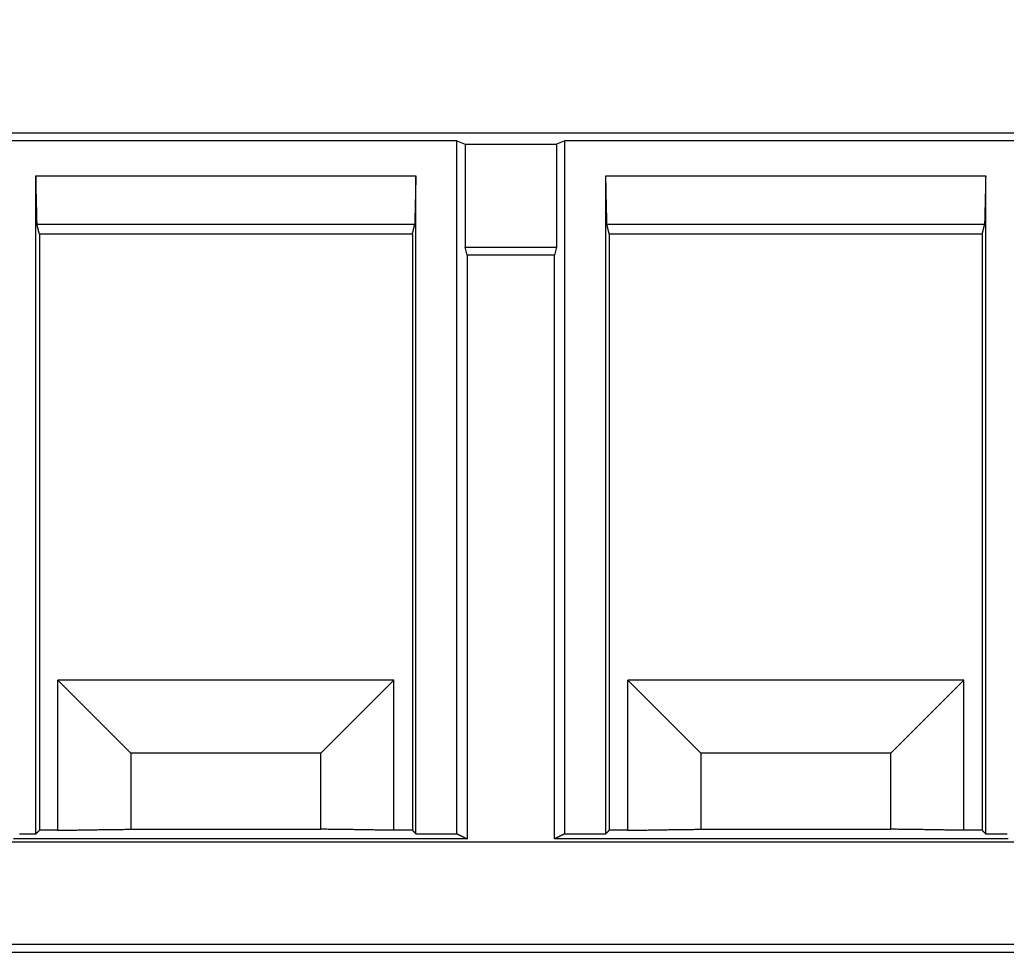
# Model space of a CAD drawing. Header units: millimetres. Extents: x 1136 to 1992, y 400 to 1005.
# Drawn here: x 1371.9 to 1387.56, y 643.6 to 658.4 of the extents above; entities that cross this region are included whole.
import ezdxf

# ---------------------------------------------------------------- set-up
doc = ezdxf.new("R2010")
doc.units = ezdxf.units.MM
doc.layers.add('6', color=7, linetype='Continuous', true_color=0xffffff)
doc.styles.get("Standard").update_dxf_attribs({"font": 'txt', "bigfont": 'gbcbig.shx'})
doc.dimstyles.get("Standard").update_dxf_attribs({"dimtxt": 5, "dimasz": 2, "dimexe": 0.18, "dimexo": 0.0625, "dimgap": 0.09, "dimtad": 0, "dimdec": 1, "dimdsep": 46, "dimtxsty": 'Standard', "dimcen": 0.09, "dimclrd": 5, "dimclre": 5, "dimclrt": 3, "dimadec": 0, "dimazin": 2, "dimtfac": 1, "dimtdec": 1, "dimtofl": 0, "dimtmove": 0, "dimatfit": 3, "dimfxl": 1, "dimtolj": 1, "dimtzin": 0, "dimarcsym": 0})

# ---------------------------------------------------------------- blocks, each defined once
blk = doc.blocks.new('*D105')
at = {"color": 5, "lineweight": -2}
for p, q in [((1212.867, 651.906), (1212.867, 662.823)), ((1483.212, 651.745), (1483.212, 662.823)), ((1214.867, 662.643), (1338.367, 662.643)), ((1481.212, 662.643), (1357.713, 662.643))]:
    blk.add_line(p, q, dxfattribs=at)
at = {"color": 5}
for points in [[(1214.867, 662.976), (1214.867, 662.31), (1212.867, 662.643)], [(1481.212, 662.976), (1481.212, 662.31), (1483.212, 662.643)]]:
    blk.add_solid(points, dxfattribs=at)
at = {"layer": 'Defpoints', "color": 0}
for p in [(1483.212, 662.643), (1212.867, 651.844), (1483.212, 651.683)]:
    blk.add_point(p, dxfattribs=at)
at = {"color": 3, "lineweight": 18, "insert": (1348.04, 662.643), "char_height": 5, "attachment_point": 5}
blk.add_mtext('\\A1;270.3', dxfattribs=at)
blk = doc.blocks.new('*D107')
at = {"color": 5, "lineweight": -2}
for p, q in [((1209.601, 655.745), (1209.601, 670.106)), ((1486.479, 655.792), (1486.479, 670.106)), ((1211.601, 669.926), (1337.95, 669.926)), ((1484.479, 669.926), (1358.13, 669.926))]:
    blk.add_line(p, q, dxfattribs=at)
at = {"color": 5}
for points in [[(1211.601, 670.259), (1211.601, 669.592), (1209.601, 669.926)], [(1484.479, 670.259), (1484.479, 669.592), (1486.479, 669.926)]]:
    blk.add_solid(points, dxfattribs=at)
at = {"layer": 'Defpoints', "color": 0}
for p in [(1486.479, 669.926), (1209.601, 655.682), (1486.479, 655.73)]:
    blk.add_point(p, dxfattribs=at)
at = {"color": 3, "lineweight": 18, "insert": (1348.04, 669.926), "char_height": 5, "attachment_point": 5}
blk.add_mtext('\\A1;276.9', dxfattribs=at)

msp = doc.modelspace()

# ---------------------------------------------------------------- linework, layer by layer
at = {"layer": '6', "color": 92, "linetype": 'Continuous', "lineweight": 18}
for p, q in [((1210.104, 656.607), (1485.976, 656.607)), ((1378.842, 656.479), (1371.508, 656.479)), ((1378.842, 656.479), (1378.975, 656.426)), ((1378.842, 645.479), (1378.842, 656.479)), ((1378.975, 656.426), (1378.975, 654.794)), ((1378.975, 656.426), (1380.42, 656.426)), ((1380.553, 656.479), (1380.42, 656.426)), ((1380.42, 656.426), (1380.42, 654.794)), ((1387.887, 656.479), (1380.553, 656.479)), ((1380.553, 645.479), (1380.553, 656.479)), ((1372.16, 645.479), (1372.16, 655.924)), ((1378.19, 645.479), (1378.19, 655.924)), ((1381.205, 645.479), (1381.205, 655.924)), ((1387.235, 645.479), (1387.235, 655.924)), ((1372.215, 654.999), (1372.215, 645.535)), ((1378.135, 654.999), (1378.135, 645.535)), ((1381.26, 654.999), (1381.26, 645.535)), ((1387.18, 654.999), (1387.18, 645.535)), ((1378.975, 654.794), (1380.42, 654.794)), ((1379.003, 654.664), (1378.975, 654.794)), ((1380.42, 654.794), (1380.391, 654.664)), ((1380.391, 654.664), (1379.003, 654.664)), ((1379.003, 654.664), (1379.003, 645.399)), ((1380.391, 645.399), (1380.391, 654.664)), ((1377.843, 647.919), (1372.507, 647.919)), ((1372.507, 645.535), (1372.507, 647.919)), ((1372.507, 647.919), (1373.667, 646.758)), ((1377.843, 647.919), (1376.682, 646.758)), ((1377.843, 645.535), (1377.843, 647.919)), ((1381.552, 645.535), (1381.552, 647.919)), ((1386.888, 647.919), (1381.552, 647.919)), ((1381.552, 647.919), (1382.712, 646.758)), ((1386.888, 647.919), (1385.727, 646.758)), ((1386.888, 645.535), (1386.888, 647.919)), ((1373.667, 646.758), (1373.667, 645.552)), ((1376.682, 646.758), (1373.667, 646.758)), ((1376.682, 645.552), (1376.682, 646.758)), ((1382.712, 646.758), (1382.712, 645.552)), ((1385.727, 646.758), (1382.712, 646.758)), ((1385.727, 645.552), (1385.727, 646.758)), ((1344.425, 645.351), (1406.121, 645.351)), ((1478.288, 643.724), (1344.425, 643.724)), ((1219.401, 643.598), (1476.679, 643.598))]:
    msp.add_line(p, q, dxfattribs=at)
for points in [[(1372.178, 655.15), (1372.177, 655.166), (1372.177, 655.181), (1372.176, 655.197), (1372.176, 655.212), (1372.176, 655.228), (1372.175, 655.243), (1372.175, 655.258), (1372.175, 655.274), (1372.174, 655.289), (1372.174, 655.305), (1372.174, 655.32), (1372.173, 655.336), (1372.173, 655.351), (1372.173, 655.367), (1372.172, 655.382), (1372.172, 655.398), (1372.172, 655.413), (1372.171, 655.429), (1372.171, 655.444), (1372.17, 655.46), (1372.17, 655.475), (1372.17, 655.491), (1372.169, 655.506), (1372.169, 655.522), (1372.169, 655.537), (1372.168, 655.552), (1372.168, 655.568), (1372.168, 655.583), (1372.167, 655.599), (1372.167, 655.614), (1372.167, 655.63), (1372.166, 655.645), (1372.166, 655.661), (1372.166, 655.676), (1372.165, 655.692), (1372.165, 655.707), (1372.165, 655.723), (1372.164, 655.738), (1372.164, 655.754), (1372.163, 655.769), (1372.163, 655.785), (1372.163, 655.8), (1372.162, 655.816), (1372.162, 655.831), (1372.162, 655.846), (1372.161, 655.862), (1372.161, 655.877), (1372.161, 655.893), (1372.16, 655.908), (1372.16, 655.924)], [(1372.16, 655.924), (1372.281, 655.924), (1372.401, 655.924), (1372.522, 655.924), (1372.642, 655.924), (1372.763, 655.924), (1372.884, 655.924), (1373.004, 655.924), (1373.125, 655.924), (1373.245, 655.924), (1373.366, 655.924), (1373.487, 655.924), (1373.607, 655.924), (1373.728, 655.924), (1373.848, 655.924), (1373.969, 655.924), (1374.09, 655.924), (1374.21, 655.924), (1374.331, 655.924), (1374.451, 655.924), (1374.572, 655.924), (1374.693, 655.924), (1374.813, 655.924), (1374.934, 655.924), (1375.054, 655.924), (1375.175, 655.924), (1375.296, 655.924), (1375.416, 655.924), (1375.537, 655.924), (1375.657, 655.924), (1375.778, 655.924), (1375.899, 655.924), (1376.019, 655.924), (1376.14, 655.924), (1376.26, 655.924), (1376.381, 655.924), (1376.502, 655.924), (1376.622, 655.924), (1376.743, 655.924), (1376.863, 655.924), (1376.984, 655.924), (1377.105, 655.924), (1377.225, 655.924), (1377.346, 655.924), (1377.466, 655.924), (1377.587, 655.924), (1377.708, 655.924), (1377.828, 655.924), (1377.949, 655.924), (1378.069, 655.924), (1378.19, 655.924)], [(1378.19, 655.924), (1378.19, 655.908), (1378.189, 655.893), (1378.189, 655.877), (1378.189, 655.862), (1378.188, 655.846), (1378.188, 655.831), (1378.188, 655.816), (1378.187, 655.8), (1378.187, 655.785), (1378.186, 655.769), (1378.186, 655.754), (1378.186, 655.738), (1378.185, 655.723), (1378.185, 655.707), (1378.185, 655.692), (1378.184, 655.676), (1378.184, 655.661), (1378.184, 655.645), (1378.183, 655.63), (1378.183, 655.614), (1378.183, 655.599), (1378.182, 655.583), (1378.182, 655.568), (1378.182, 655.552), (1378.181, 655.537), (1378.181, 655.522), (1378.181, 655.506), (1378.18, 655.491), (1378.18, 655.475), (1378.179, 655.46), (1378.179, 655.444), (1378.179, 655.429), (1378.178, 655.413), (1378.178, 655.398), (1378.178, 655.382), (1378.177, 655.367), (1378.177, 655.351), (1378.177, 655.336), (1378.176, 655.32), (1378.176, 655.305), (1378.176, 655.289), (1378.175, 655.274), (1378.175, 655.258), (1378.175, 655.243), (1378.174, 655.228), (1378.174, 655.212), (1378.173, 655.197), (1378.173, 655.181), (1378.173, 655.166), (1378.172, 655.15)], [(1381.205, 655.924), (1381.326, 655.924), (1381.446, 655.924), (1381.567, 655.924), (1381.687, 655.924), (1381.808, 655.924), (1381.929, 655.924), (1382.049, 655.924), (1382.17, 655.924), (1382.29, 655.924), (1382.411, 655.924), (1382.532, 655.924), (1382.652, 655.924), (1382.773, 655.924), (1382.893, 655.924), (1383.014, 655.924), (1383.135, 655.924), (1383.255, 655.924), (1383.376, 655.924), (1383.496, 655.924), (1383.617, 655.924), (1383.738, 655.924), (1383.858, 655.924), (1383.979, 655.924), (1384.099, 655.924), (1384.22, 655.924), (1384.341, 655.924), (1384.461, 655.924), (1384.582, 655.924), (1384.702, 655.924), (1384.823, 655.924), (1384.944, 655.924), (1385.064, 655.924), (1385.185, 655.924), (1385.305, 655.924), (1385.426, 655.924), (1385.547, 655.924), (1385.667, 655.924), (1385.788, 655.924), (1385.908, 655.924), (1386.029, 655.924), (1386.15, 655.924), (1386.27, 655.924), (1386.391, 655.924), (1386.511, 655.924), (1386.632, 655.924), (1386.753, 655.924), (1386.873, 655.924), (1386.994, 655.924), (1387.114, 655.924), (1387.235, 655.924)], [(1381.223, 655.15), (1381.222, 655.166), (1381.222, 655.181), (1381.221, 655.197), (1381.221, 655.212), (1381.221, 655.228), (1381.22, 655.243), (1381.22, 655.258), (1381.22, 655.274), (1381.219, 655.289), (1381.219, 655.305), (1381.219, 655.32), (1381.218, 655.336), (1381.218, 655.351), (1381.218, 655.367), (1381.217, 655.382), (1381.217, 655.398), (1381.217, 655.413), (1381.216, 655.429), (1381.216, 655.444), (1381.215, 655.46), (1381.215, 655.475), (1381.215, 655.491), (1381.214, 655.506), (1381.214, 655.522), (1381.214, 655.537), (1381.213, 655.552), (1381.213, 655.568), (1381.213, 655.583), (1381.212, 655.599), (1381.212, 655.614), (1381.212, 655.63), (1381.211, 655.645), (1381.211, 655.661), (1381.211, 655.676), (1381.21, 655.692), (1381.21, 655.707), (1381.21, 655.723), (1381.209, 655.738), (1381.209, 655.754), (1381.208, 655.769), (1381.208, 655.785), (1381.208, 655.8), (1381.207, 655.816), (1381.207, 655.831), (1381.207, 655.846), (1381.206, 655.862), (1381.206, 655.877), (1381.206, 655.893), (1381.205, 655.908), (1381.205, 655.924)], [(1387.235, 655.924), (1387.235, 655.908), (1387.234, 655.893), (1387.234, 655.877), (1387.234, 655.862), (1387.233, 655.846), (1387.233, 655.831), (1387.233, 655.816), (1387.232, 655.8), (1387.232, 655.785), (1387.231, 655.769), (1387.231, 655.754), (1387.231, 655.738), (1387.23, 655.723), (1387.23, 655.707), (1387.23, 655.692), (1387.229, 655.676), (1387.229, 655.661), (1387.229, 655.645), (1387.228, 655.63), (1387.228, 655.614), (1387.228, 655.599), (1387.227, 655.583), (1387.227, 655.568), (1387.227, 655.552), (1387.226, 655.537), (1387.226, 655.522), (1387.226, 655.506), (1387.225, 655.491), (1387.225, 655.475), (1387.224, 655.46), (1387.224, 655.444), (1387.224, 655.429), (1387.223, 655.413), (1387.223, 655.398), (1387.223, 655.382), (1387.222, 655.367), (1387.222, 655.351), (1387.222, 655.336), (1387.221, 655.32), (1387.221, 655.305), (1387.221, 655.289), (1387.22, 655.274), (1387.22, 655.258), (1387.22, 655.243), (1387.219, 655.228), (1387.219, 655.212), (1387.218, 655.197), (1387.218, 655.181), (1387.218, 655.166), (1387.217, 655.15)], [(1378.172, 655.15), (1378.053, 655.15), (1377.933, 655.15), (1377.813, 655.15), (1377.693, 655.15), (1377.573, 655.15), (1377.453, 655.15), (1377.333, 655.15), (1377.213, 655.15), (1377.093, 655.15), (1376.973, 655.15), (1376.854, 655.15), (1376.734, 655.15), (1376.614, 655.15), (1376.494, 655.15), (1376.374, 655.15), (1376.254, 655.15), (1376.134, 655.15), (1376.014, 655.15), (1375.894, 655.15), (1375.774, 655.15), (1375.655, 655.15), (1375.535, 655.15), (1375.415, 655.15), (1375.295, 655.15), (1375.175, 655.15), (1375.055, 655.15), (1374.935, 655.15), (1374.815, 655.15), (1374.695, 655.15), (1374.575, 655.15), (1374.456, 655.15), (1374.336, 655.15), (1374.216, 655.15), (1374.096, 655.15), (1373.976, 655.15), (1373.856, 655.15), (1373.736, 655.15), (1373.616, 655.15), (1373.496, 655.15), (1373.376, 655.15), (1373.257, 655.15), (1373.137, 655.15), (1373.017, 655.15), (1372.897, 655.15), (1372.777, 655.15), (1372.657, 655.15), (1372.537, 655.15), (1372.417, 655.15), (1372.297, 655.15), (1372.178, 655.15)], [(1372.215, 654.999), (1372.214, 655.002), (1372.214, 655.005), (1372.213, 655.008), (1372.212, 655.011), (1372.211, 655.014), (1372.211, 655.017), (1372.21, 655.02), (1372.209, 655.023), (1372.208, 655.026), (1372.208, 655.029), (1372.207, 655.032), (1372.206, 655.035), (1372.205, 655.038), (1372.205, 655.041), (1372.204, 655.045), (1372.203, 655.048), (1372.202, 655.051), (1372.202, 655.054), (1372.201, 655.057), (1372.2, 655.06), (1372.199, 655.063), (1372.199, 655.066), (1372.198, 655.069), (1372.197, 655.072), (1372.196, 655.075), (1372.196, 655.078), (1372.195, 655.081), (1372.194, 655.084), (1372.193, 655.087), (1372.193, 655.09), (1372.192, 655.093), (1372.191, 655.096), (1372.19, 655.099), (1372.19, 655.102), (1372.189, 655.105), (1372.188, 655.108), (1372.187, 655.111), (1372.187, 655.114), (1372.186, 655.117), (1372.185, 655.12), (1372.184, 655.123), (1372.184, 655.126), (1372.183, 655.129), (1372.182, 655.132), (1372.181, 655.135), (1372.181, 655.138), (1372.18, 655.141), (1372.179, 655.144), (1372.178, 655.147), (1372.178, 655.15)], [(1378.135, 654.999), (1378.135, 655.002), (1378.136, 655.005), (1378.137, 655.008), (1378.138, 655.011), (1378.138, 655.014), (1378.139, 655.017), (1378.14, 655.02), (1378.141, 655.023), (1378.142, 655.026), (1378.142, 655.029), (1378.143, 655.032), (1378.144, 655.035), (1378.145, 655.038), (1378.145, 655.041), (1378.146, 655.045), (1378.147, 655.048), (1378.148, 655.051), (1378.148, 655.054), (1378.149, 655.057), (1378.15, 655.06), (1378.151, 655.063), (1378.151, 655.066), (1378.152, 655.069), (1378.153, 655.072), (1378.154, 655.075), (1378.154, 655.078), (1378.155, 655.081), (1378.156, 655.084), (1378.157, 655.087), (1378.157, 655.09), (1378.158, 655.093), (1378.159, 655.096), (1378.16, 655.099), (1378.16, 655.102), (1378.161, 655.105), (1378.162, 655.108), (1378.163, 655.111), (1378.163, 655.114), (1378.164, 655.117), (1378.165, 655.12), (1378.166, 655.123), (1378.166, 655.126), (1378.167, 655.129), (1378.168, 655.132), (1378.169, 655.135), (1378.169, 655.138), (1378.17, 655.141), (1378.171, 655.144), (1378.172, 655.147), (1378.172, 655.15)], [(1387.217, 655.15), (1387.098, 655.15), (1386.978, 655.15), (1386.858, 655.15), (1386.738, 655.15), (1386.618, 655.15), (1386.498, 655.15), (1386.378, 655.15), (1386.258, 655.15), (1386.138, 655.15), (1386.018, 655.15), (1385.899, 655.15), (1385.779, 655.15), (1385.659, 655.15), (1385.539, 655.15), (1385.419, 655.15), (1385.299, 655.15), (1385.179, 655.15), (1385.059, 655.15), (1384.939, 655.15), (1384.819, 655.15), (1384.7, 655.15), (1384.58, 655.15), (1384.46, 655.15), (1384.34, 655.15), (1384.22, 655.15), (1384.1, 655.15), (1383.98, 655.15), (1383.86, 655.15), (1383.74, 655.15), (1383.62, 655.15), (1383.501, 655.15), (1383.381, 655.15), (1383.261, 655.15), (1383.141, 655.15), (1383.021, 655.15), (1382.901, 655.15), (1382.781, 655.15), (1382.661, 655.15), (1382.541, 655.15), (1382.421, 655.15), (1382.302, 655.15), (1382.182, 655.15), (1382.062, 655.15), (1381.942, 655.15), (1381.822, 655.15), (1381.702, 655.15), (1381.582, 655.15), (1381.462, 655.15), (1381.342, 655.15), (1381.223, 655.15)], [(1381.26, 654.999), (1381.259, 655.002), (1381.259, 655.005), (1381.258, 655.008), (1381.257, 655.011), (1381.256, 655.014), (1381.256, 655.017), (1381.255, 655.02), (1381.254, 655.023), (1381.253, 655.026), (1381.253, 655.029), (1381.252, 655.032), (1381.251, 655.035), (1381.25, 655.038), (1381.25, 655.041), (1381.249, 655.045), (1381.248, 655.048), (1381.247, 655.051), (1381.247, 655.054), (1381.246, 655.057), (1381.245, 655.06), (1381.244, 655.063), (1381.244, 655.066), (1381.243, 655.069), (1381.242, 655.072), (1381.241, 655.075), (1381.241, 655.078), (1381.24, 655.081), (1381.239, 655.084), (1381.238, 655.087), (1381.238, 655.09), (1381.237, 655.093), (1381.236, 655.096), (1381.235, 655.099), (1381.235, 655.102), (1381.234, 655.105), (1381.233, 655.108), (1381.232, 655.111), (1381.232, 655.114), (1381.231, 655.117), (1381.23, 655.12), (1381.229, 655.123), (1381.229, 655.126), (1381.228, 655.129), (1381.227, 655.132), (1381.226, 655.135), (1381.226, 655.138), (1381.225, 655.141), (1381.224, 655.144), (1381.223, 655.147), (1381.223, 655.15)], [(1387.18, 654.999), (1387.18, 655.002), (1387.181, 655.005), (1387.182, 655.008), (1387.183, 655.011), (1387.183, 655.014), (1387.184, 655.017), (1387.185, 655.02), (1387.186, 655.023), (1387.187, 655.026), (1387.187, 655.029), (1387.188, 655.032), (1387.189, 655.035), (1387.19, 655.038), (1387.19, 655.041), (1387.191, 655.045), (1387.192, 655.048), (1387.193, 655.051), (1387.193, 655.054), (1387.194, 655.057), (1387.195, 655.06), (1387.196, 655.063), (1387.196, 655.066), (1387.197, 655.069), (1387.198, 655.072), (1387.199, 655.075), (1387.199, 655.078), (1387.2, 655.081), (1387.201, 655.084), (1387.202, 655.087), (1387.202, 655.09), (1387.203, 655.093), (1387.204, 655.096), (1387.205, 655.099), (1387.205, 655.102), (1387.206, 655.105), (1387.207, 655.108), (1387.208, 655.111), (1387.208, 655.114), (1387.209, 655.117), (1387.21, 655.12), (1387.211, 655.123), (1387.211, 655.126), (1387.212, 655.129), (1387.213, 655.132), (1387.214, 655.135), (1387.214, 655.138), (1387.215, 655.141), (1387.216, 655.144), (1387.217, 655.147), (1387.217, 655.15)], [(1378.135, 654.999), (1378.016, 654.999), (1377.898, 654.999), (1377.78, 654.999), (1377.661, 654.999), (1377.543, 654.999), (1377.424, 654.999), (1377.306, 654.999), (1377.188, 654.999), (1377.069, 654.999), (1376.951, 654.999), (1376.832, 654.999), (1376.714, 654.999), (1376.596, 654.999), (1376.477, 654.999), (1376.359, 654.999), (1376.24, 654.999), (1376.122, 654.999), (1376.004, 654.999), (1375.885, 654.999), (1375.767, 654.999), (1375.649, 654.999), (1375.53, 654.999), (1375.412, 654.999), (1375.293, 654.999), (1375.175, 654.999), (1375.057, 654.999), (1374.938, 654.999), (1374.82, 654.999), (1374.701, 654.999), (1374.583, 654.999), (1374.465, 654.999), (1374.346, 654.999), (1374.228, 654.999), (1374.109, 654.999), (1373.991, 654.999), (1373.873, 654.999), (1373.754, 654.999), (1373.636, 654.999), (1373.518, 654.999), (1373.399, 654.999), (1373.281, 654.999), (1373.162, 654.999), (1373.044, 654.999), (1372.926, 654.999), (1372.807, 654.999), (1372.689, 654.999), (1372.57, 654.999), (1372.452, 654.999), (1372.334, 654.999), (1372.215, 654.999)], [(1387.18, 654.999), (1387.061, 654.999), (1386.943, 654.999), (1386.825, 654.999), (1386.706, 654.999), (1386.588, 654.999), (1386.469, 654.999), (1386.351, 654.999), (1386.233, 654.999), (1386.114, 654.999), (1385.996, 654.999), (1385.877, 654.999), (1385.759, 654.999), (1385.641, 654.999), (1385.522, 654.999), (1385.404, 654.999), (1385.285, 654.999), (1385.167, 654.999), (1385.049, 654.999), (1384.93, 654.999), (1384.812, 654.999), (1384.694, 654.999), (1384.575, 654.999), (1384.457, 654.999), (1384.338, 654.999), (1384.22, 654.999), (1384.102, 654.999), (1383.983, 654.999), (1383.865, 654.999), (1383.746, 654.999), (1383.628, 654.999), (1383.51, 654.999), (1383.391, 654.999), (1383.273, 654.999), (1383.154, 654.999), (1383.036, 654.999), (1382.918, 654.999), (1382.799, 654.999), (1382.681, 654.999), (1382.563, 654.999), (1382.444, 654.999), (1382.326, 654.999), (1382.207, 654.999), (1382.089, 654.999), (1381.971, 654.999), (1381.852, 654.999), (1381.734, 654.999), (1381.615, 654.999), (1381.497, 654.999), (1381.379, 654.999), (1381.26, 654.999)], [(1371.899, 645.479), (1371.912, 645.479), (1371.925, 645.479), (1371.938, 645.479), (1371.951, 645.479), (1371.964, 645.479), (1371.977, 645.479), (1371.99, 645.479), (1372.003, 645.479), (1372.017, 645.479), (1372.03, 645.479), (1372.043, 645.479), (1372.056, 645.479), (1372.069, 645.479), (1372.082, 645.479), (1372.095, 645.479), (1372.108, 645.479), (1372.121, 645.479), (1372.134, 645.479), (1372.147, 645.479), (1372.16, 645.479)], [(1372.16, 645.479), (1372.161, 645.481), (1372.162, 645.482), (1372.163, 645.483), (1372.164, 645.484), (1372.166, 645.485), (1372.167, 645.486), (1372.168, 645.487), (1372.169, 645.488), (1372.17, 645.489), (1372.171, 645.49), (1372.172, 645.492), (1372.173, 645.493), (1372.174, 645.494), (1372.175, 645.495), (1372.177, 645.496), (1372.178, 645.497), (1372.179, 645.498), (1372.18, 645.499), (1372.181, 645.5), (1372.182, 645.502), (1372.183, 645.503), (1372.184, 645.504), (1372.185, 645.505), (1372.186, 645.506), (1372.188, 645.507), (1372.189, 645.508), (1372.19, 645.509), (1372.191, 645.51), (1372.192, 645.511), (1372.193, 645.513), (1372.194, 645.514), (1372.195, 645.515), (1372.196, 645.516), (1372.198, 645.517), (1372.199, 645.518), (1372.2, 645.519), (1372.201, 645.52), (1372.202, 645.521), (1372.203, 645.523), (1372.204, 645.524), (1372.205, 645.525), (1372.206, 645.526), (1372.207, 645.527), (1372.209, 645.528), (1372.21, 645.529), (1372.211, 645.53), (1372.212, 645.531), (1372.213, 645.532), (1372.214, 645.534), (1372.215, 645.535)], [(1372.507, 645.535), (1372.501, 645.535), (1372.495, 645.535), (1372.489, 645.535), (1372.484, 645.535), (1372.478, 645.535), (1372.472, 645.535), (1372.466, 645.535), (1372.46, 645.535), (1372.454, 645.535), (1372.449, 645.535), (1372.443, 645.535), (1372.437, 645.535), (1372.431, 645.535), (1372.425, 645.535), (1372.419, 645.535), (1372.414, 645.535), (1372.408, 645.535), (1372.402, 645.535), (1372.396, 645.535), (1372.39, 645.535), (1372.384, 645.535), (1372.379, 645.535), (1372.373, 645.535), (1372.367, 645.535), (1372.361, 645.535), (1372.355, 645.535), (1372.349, 645.535), (1372.344, 645.535), (1372.338, 645.535), (1372.332, 645.535), (1372.326, 645.535), (1372.32, 645.535), (1372.314, 645.535), (1372.309, 645.535), (1372.303, 645.535), (1372.297, 645.535), (1372.291, 645.535), (1372.285, 645.535), (1372.279, 645.535), (1372.274, 645.535), (1372.268, 645.535), (1372.262, 645.535), (1372.256, 645.535), (1372.25, 645.535), (1372.244, 645.535), (1372.239, 645.535), (1372.233, 645.535), (1372.227, 645.535), (1372.221, 645.535), (1372.215, 645.535)], [(1372.507, 645.535), (1372.53, 645.535), (1372.553, 645.535), (1372.577, 645.536), (1372.6, 645.536), (1372.623, 645.536), (1372.646, 645.537), (1372.669, 645.537), (1372.693, 645.537), (1372.716, 645.538), (1372.739, 645.538), (1372.762, 645.539), (1372.786, 645.539), (1372.809, 645.539), (1372.832, 645.54), (1372.855, 645.54), (1372.878, 645.54), (1372.902, 645.541), (1372.925, 645.541), (1372.948, 645.541), (1372.971, 645.542), (1372.994, 645.542), (1373.018, 645.542), (1373.041, 645.543), (1373.064, 645.543), (1373.087, 645.543), (1373.11, 645.544), (1373.134, 645.544), (1373.157, 645.545), (1373.18, 645.545), (1373.203, 645.545), (1373.226, 645.546), (1373.25, 645.546), (1373.273, 645.546), (1373.296, 645.547), (1373.319, 645.547), (1373.343, 645.547), (1373.366, 645.548), (1373.389, 645.548), (1373.412, 645.548), (1373.435, 645.549), (1373.459, 645.549), (1373.482, 645.549), (1373.505, 645.55), (1373.528, 645.55), (1373.551, 645.55), (1373.575, 645.551), (1373.598, 645.551), (1373.621, 645.552), (1373.644, 645.552), (1373.667, 645.552)], [(1373.667, 645.552), (1373.728, 645.552), (1373.788, 645.552), (1373.848, 645.552), (1373.909, 645.552), (1373.969, 645.552), (1374.029, 645.552), (1374.09, 645.552), (1374.15, 645.552), (1374.21, 645.552), (1374.27, 645.552), (1374.331, 645.552), (1374.391, 645.552), (1374.451, 645.552), (1374.512, 645.552), (1374.572, 645.552), (1374.632, 645.552), (1374.693, 645.552), (1374.753, 645.552), (1374.813, 645.552), (1374.873, 645.552), (1374.934, 645.552), (1374.994, 645.552), (1375.054, 645.552), (1375.115, 645.552), (1375.175, 645.552), (1375.235, 645.552), (1375.296, 645.552), (1375.356, 645.552), (1375.416, 645.552), (1375.476, 645.552), (1375.537, 645.552), (1375.597, 645.552), (1375.657, 645.552), (1375.718, 645.552), (1375.778, 645.552), (1375.838, 645.552), (1375.899, 645.552), (1375.959, 645.552), (1376.019, 645.552), (1376.079, 645.552), (1376.14, 645.552), (1376.2, 645.552), (1376.26, 645.552), (1376.321, 645.552), (1376.381, 645.552), (1376.441, 645.552), (1376.502, 645.552), (1376.562, 645.552), (1376.622, 645.552), (1376.682, 645.552)], [(1377.843, 645.535), (1377.82, 645.535), (1377.797, 645.535), (1377.773, 645.536), (1377.75, 645.536), (1377.727, 645.536), (1377.704, 645.537), (1377.68, 645.537), (1377.657, 645.537), (1377.634, 645.538), (1377.611, 645.538), (1377.588, 645.539), (1377.564, 645.539), (1377.541, 645.539), (1377.518, 645.54), (1377.495, 645.54), (1377.472, 645.54), (1377.448, 645.541), (1377.425, 645.541), (1377.402, 645.541), (1377.379, 645.542), (1377.356, 645.542), (1377.332, 645.542), (1377.309, 645.543), (1377.286, 645.543), (1377.263, 645.543), (1377.24, 645.544), (1377.216, 645.544), (1377.193, 645.545), (1377.17, 645.545), (1377.147, 645.545), (1377.123, 645.546), (1377.1, 645.546), (1377.077, 645.546), (1377.054, 645.547), (1377.031, 645.547), (1377.007, 645.547), (1376.984, 645.548), (1376.961, 645.548), (1376.938, 645.548), (1376.915, 645.549), (1376.891, 645.549), (1376.868, 645.549), (1376.845, 645.55), (1376.822, 645.55), (1376.799, 645.55), (1376.775, 645.551), (1376.752, 645.551), (1376.729, 645.552), (1376.706, 645.552), (1376.682, 645.552)], [(1378.135, 645.535), (1378.129, 645.535), (1378.123, 645.535), (1378.117, 645.535), (1378.111, 645.535), (1378.106, 645.535), (1378.1, 645.535), (1378.094, 645.535), (1378.088, 645.535), (1378.082, 645.535), (1378.076, 645.535), (1378.071, 645.535), (1378.065, 645.535), (1378.059, 645.535), (1378.053, 645.535), (1378.047, 645.535), (1378.041, 645.535), (1378.036, 645.535), (1378.03, 645.535), (1378.024, 645.535), (1378.018, 645.535), (1378.012, 645.535), (1378.006, 645.535), (1378.001, 645.535), (1377.995, 645.535), (1377.989, 645.535), (1377.983, 645.535), (1377.977, 645.535), (1377.971, 645.535), (1377.965, 645.535), (1377.96, 645.535), (1377.954, 645.535), (1377.948, 645.535), (1377.942, 645.535), (1377.936, 645.535), (1377.93, 645.535), (1377.925, 645.535), (1377.919, 645.535), (1377.913, 645.535), (1377.907, 645.535), (1377.901, 645.535), (1377.895, 645.535), (1377.89, 645.535), (1377.884, 645.535), (1377.878, 645.535), (1377.872, 645.535), (1377.866, 645.535), (1377.86, 645.535), (1377.855, 645.535), (1377.849, 645.535), (1377.843, 645.535)], [(1378.135, 645.535), (1378.136, 645.534), (1378.137, 645.532), (1378.138, 645.531), (1378.139, 645.53), (1378.14, 645.529), (1378.141, 645.528), (1378.142, 645.527), (1378.144, 645.526), (1378.145, 645.525), (1378.146, 645.524), (1378.147, 645.523), (1378.148, 645.521), (1378.149, 645.52), (1378.15, 645.519), (1378.151, 645.518), (1378.152, 645.517), (1378.154, 645.516), (1378.155, 645.515), (1378.156, 645.514), (1378.157, 645.513), (1378.158, 645.511), (1378.159, 645.51), (1378.16, 645.509), (1378.161, 645.508), (1378.162, 645.507), (1378.163, 645.506), (1378.165, 645.505), (1378.166, 645.504), (1378.167, 645.503), (1378.168, 645.502), (1378.169, 645.5), (1378.17, 645.499), (1378.171, 645.498), (1378.172, 645.497), (1378.173, 645.496), (1378.175, 645.495), (1378.176, 645.494), (1378.177, 645.493), (1378.178, 645.492), (1378.179, 645.49), (1378.18, 645.489), (1378.181, 645.488), (1378.182, 645.487), (1378.183, 645.486), (1378.184, 645.485), (1378.186, 645.484), (1378.187, 645.483), (1378.188, 645.482), (1378.189, 645.481), (1378.19, 645.479)], [(1378.19, 645.479), (1378.203, 645.479), (1378.216, 645.479), (1378.229, 645.479), (1378.242, 645.479), (1378.255, 645.479), (1378.268, 645.479), (1378.281, 645.479), (1378.294, 645.479), (1378.307, 645.479), (1378.32, 645.479), (1378.333, 645.479), (1378.346, 645.479), (1378.36, 645.479), (1378.373, 645.479), (1378.386, 645.479), (1378.399, 645.479), (1378.412, 645.479), (1378.425, 645.479), (1378.438, 645.479), (1378.451, 645.479), (1378.464, 645.479), (1378.477, 645.479), (1378.49, 645.479), (1378.503, 645.479), (1378.516, 645.479), (1378.529, 645.479), (1378.542, 645.479), (1378.555, 645.479), (1378.568, 645.479), (1378.581, 645.479), (1378.594, 645.479), (1378.607, 645.479), (1378.62, 645.479), (1378.633, 645.479), (1378.646, 645.479), (1378.66, 645.479), (1378.673, 645.479), (1378.686, 645.479), (1378.699, 645.479), (1378.712, 645.479), (1378.725, 645.479), (1378.738, 645.479), (1378.751, 645.479), (1378.764, 645.479), (1378.777, 645.479), (1378.79, 645.479), (1378.803, 645.479), (1378.816, 645.479), (1378.829, 645.479), (1378.842, 645.479)], [(1378.842, 645.479), (1378.845, 645.478), (1378.849, 645.476), (1378.852, 645.475), (1378.855, 645.473), (1378.858, 645.471), (1378.861, 645.47), (1378.865, 645.468), (1378.868, 645.467), (1378.871, 645.465), (1378.874, 645.463), (1378.878, 645.462), (1378.881, 645.46), (1378.884, 645.458), (1378.887, 645.457), (1378.891, 645.455), (1378.894, 645.454), (1378.897, 645.452), (1378.9, 645.45), (1378.903, 645.449), (1378.907, 645.447), (1378.91, 645.446), (1378.913, 645.444), (1378.916, 645.442), (1378.92, 645.441), (1378.923, 645.439), (1378.926, 645.437), (1378.929, 645.436), (1378.932, 645.434), (1378.936, 645.433), (1378.939, 645.431), (1378.942, 645.429), (1378.945, 645.428), (1378.949, 645.426), (1378.952, 645.425), (1378.955, 645.423), (1378.958, 645.421), (1378.962, 645.42), (1378.965, 645.418), (1378.968, 645.416), (1378.971, 645.415), (1378.974, 645.413), (1378.978, 645.412), (1378.981, 645.41), (1378.984, 645.408), (1378.987, 645.407), (1378.991, 645.405), (1378.994, 645.404), (1378.997, 645.402), (1379, 645.4), (1379.003, 645.399)], [(1380.553, 645.479), (1380.55, 645.478), (1380.546, 645.476), (1380.543, 645.475), (1380.54, 645.473), (1380.537, 645.471), (1380.533, 645.47), (1380.53, 645.468), (1380.527, 645.467), (1380.524, 645.465), (1380.521, 645.463), (1380.517, 645.462), (1380.514, 645.46), (1380.511, 645.458), (1380.508, 645.457), (1380.504, 645.455), (1380.501, 645.454), (1380.498, 645.452), (1380.495, 645.45), (1380.492, 645.449), (1380.488, 645.447), (1380.485, 645.446), (1380.482, 645.444), (1380.479, 645.442), (1380.475, 645.441), (1380.472, 645.439), (1380.469, 645.437), (1380.466, 645.436), (1380.462, 645.434), (1380.459, 645.433), (1380.456, 645.431), (1380.453, 645.429), (1380.45, 645.428), (1380.446, 645.426), (1380.443, 645.425), (1380.44, 645.423), (1380.437, 645.421), (1380.433, 645.42), (1380.43, 645.418), (1380.427, 645.416), (1380.424, 645.415), (1380.421, 645.413), (1380.417, 645.412), (1380.414, 645.41), (1380.411, 645.408), (1380.408, 645.407), (1380.404, 645.405), (1380.401, 645.404), (1380.398, 645.402), (1380.395, 645.4), (1380.391, 645.399)], [(1380.553, 645.479), (1380.566, 645.479), (1380.579, 645.479), (1380.592, 645.479), (1380.605, 645.479), (1380.618, 645.479), (1380.631, 645.479), (1380.644, 645.479), (1380.657, 645.479), (1380.67, 645.479), (1380.683, 645.479), (1380.696, 645.479), (1380.709, 645.479), (1380.722, 645.479), (1380.735, 645.479), (1380.748, 645.479), (1380.762, 645.479), (1380.775, 645.479), (1380.788, 645.479), (1380.801, 645.479), (1380.814, 645.479), (1380.827, 645.479), (1380.84, 645.479), (1380.853, 645.479), (1380.866, 645.479), (1380.879, 645.479), (1380.892, 645.479), (1380.905, 645.479), (1380.918, 645.479), (1380.931, 645.479), (1380.944, 645.479), (1380.957, 645.479), (1380.97, 645.479), (1380.983, 645.479), (1380.996, 645.479), (1381.009, 645.479), (1381.022, 645.479), (1381.035, 645.479), (1381.048, 645.479), (1381.062, 645.479), (1381.075, 645.479), (1381.088, 645.479), (1381.101, 645.479), (1381.114, 645.479), (1381.127, 645.479), (1381.14, 645.479), (1381.153, 645.479), (1381.166, 645.479), (1381.179, 645.479), (1381.192, 645.479), (1381.205, 645.479)], [(1381.205, 645.479), (1381.206, 645.481), (1381.207, 645.482), (1381.208, 645.483), (1381.209, 645.484), (1381.211, 645.485), (1381.212, 645.486), (1381.213, 645.487), (1381.214, 645.488), (1381.215, 645.489), (1381.216, 645.49), (1381.217, 645.492), (1381.218, 645.493), (1381.219, 645.494), (1381.22, 645.495), (1381.222, 645.496), (1381.223, 645.497), (1381.224, 645.498), (1381.225, 645.499), (1381.226, 645.5), (1381.227, 645.502), (1381.228, 645.503), (1381.229, 645.504), (1381.23, 645.505), (1381.231, 645.506), (1381.233, 645.507), (1381.234, 645.508), (1381.235, 645.509), (1381.236, 645.51), (1381.237, 645.511), (1381.238, 645.513), (1381.239, 645.514), (1381.24, 645.515), (1381.241, 645.516), (1381.243, 645.517), (1381.244, 645.518), (1381.245, 645.519), (1381.246, 645.52), (1381.247, 645.521), (1381.248, 645.523), (1381.249, 645.524), (1381.25, 645.525), (1381.251, 645.526), (1381.252, 645.527), (1381.254, 645.528), (1381.255, 645.529), (1381.256, 645.53), (1381.257, 645.531), (1381.258, 645.532), (1381.259, 645.534), (1381.26, 645.535)], [(1381.552, 645.535), (1381.546, 645.535), (1381.54, 645.535), (1381.534, 645.535), (1381.529, 645.535), (1381.523, 645.535), (1381.517, 645.535), (1381.511, 645.535), (1381.505, 645.535), (1381.499, 645.535), (1381.494, 645.535), (1381.488, 645.535), (1381.482, 645.535), (1381.476, 645.535), (1381.47, 645.535), (1381.464, 645.535), (1381.459, 645.535), (1381.453, 645.535), (1381.447, 645.535), (1381.441, 645.535), (1381.435, 645.535), (1381.429, 645.535), (1381.424, 645.535), (1381.418, 645.535), (1381.412, 645.535), (1381.406, 645.535), (1381.4, 645.535), (1381.394, 645.535), (1381.389, 645.535), (1381.383, 645.535), (1381.377, 645.535), (1381.371, 645.535), (1381.365, 645.535), (1381.359, 645.535), (1381.354, 645.535), (1381.348, 645.535), (1381.342, 645.535), (1381.336, 645.535), (1381.33, 645.535), (1381.324, 645.535), (1381.319, 645.535), (1381.313, 645.535), (1381.307, 645.535), (1381.301, 645.535), (1381.295, 645.535), (1381.289, 645.535), (1381.284, 645.535), (1381.278, 645.535), (1381.272, 645.535), (1381.266, 645.535), (1381.26, 645.535)], [(1381.552, 645.535), (1381.575, 645.535), (1381.598, 645.535), (1381.622, 645.536), (1381.645, 645.536), (1381.668, 645.536), (1381.691, 645.537), (1381.714, 645.537), (1381.738, 645.537), (1381.761, 645.538), (1381.784, 645.538), (1381.807, 645.539), (1381.831, 645.539), (1381.854, 645.539), (1381.877, 645.54), (1381.9, 645.54), (1381.923, 645.54), (1381.947, 645.541), (1381.97, 645.541), (1381.993, 645.541), (1382.016, 645.542), (1382.039, 645.542), (1382.063, 645.542), (1382.086, 645.543), (1382.109, 645.543), (1382.132, 645.543), (1382.155, 645.544), (1382.179, 645.544), (1382.202, 645.545), (1382.225, 645.545), (1382.248, 645.545), (1382.271, 645.546), (1382.295, 645.546), (1382.318, 645.546), (1382.341, 645.547), (1382.364, 645.547), (1382.388, 645.547), (1382.411, 645.548), (1382.434, 645.548), (1382.457, 645.548), (1382.48, 645.549), (1382.504, 645.549), (1382.527, 645.549), (1382.55, 645.55), (1382.573, 645.55), (1382.596, 645.55), (1382.62, 645.551), (1382.643, 645.551), (1382.666, 645.552), (1382.689, 645.552), (1382.712, 645.552)], [(1382.712, 645.552), (1382.773, 645.552), (1382.833, 645.552), (1382.893, 645.552), (1382.954, 645.552), (1383.014, 645.552), (1383.074, 645.552), (1383.135, 645.552), (1383.195, 645.552), (1383.255, 645.552), (1383.315, 645.552), (1383.376, 645.552), (1383.436, 645.552), (1383.496, 645.552), (1383.557, 645.552), (1383.617, 645.552), (1383.677, 645.552), (1383.738, 645.552), (1383.798, 645.552), (1383.858, 645.552), (1383.918, 645.552), (1383.979, 645.552), (1384.039, 645.552), (1384.099, 645.552), (1384.16, 645.552), (1384.22, 645.552), (1384.28, 645.552), (1384.341, 645.552), (1384.401, 645.552), (1384.461, 645.552), (1384.521, 645.552), (1384.582, 645.552), (1384.642, 645.552), (1384.702, 645.552), (1384.763, 645.552), (1384.823, 645.552), (1384.883, 645.552), (1384.944, 645.552), (1385.004, 645.552), (1385.064, 645.552), (1385.124, 645.552), (1385.185, 645.552), (1385.245, 645.552), (1385.305, 645.552), (1385.366, 645.552), (1385.426, 645.552), (1385.486, 645.552), (1385.547, 645.552), (1385.607, 645.552), (1385.667, 645.552), (1385.727, 645.552)], [(1386.888, 645.535), (1386.865, 645.535), (1386.842, 645.535), (1386.818, 645.536), (1386.795, 645.536), (1386.772, 645.536), (1386.749, 645.537), (1386.725, 645.537), (1386.702, 645.537), (1386.679, 645.538), (1386.656, 645.538), (1386.633, 645.539), (1386.609, 645.539), (1386.586, 645.539), (1386.563, 645.54), (1386.54, 645.54), (1386.517, 645.54), (1386.493, 645.541), (1386.47, 645.541), (1386.447, 645.541), (1386.424, 645.542), (1386.401, 645.542), (1386.377, 645.542), (1386.354, 645.543), (1386.331, 645.543), (1386.308, 645.543), (1386.285, 645.544), (1386.261, 645.544), (1386.238, 645.545), (1386.215, 645.545), (1386.192, 645.545), (1386.168, 645.546), (1386.145, 645.546), (1386.122, 645.546), (1386.099, 645.547), (1386.076, 645.547), (1386.052, 645.547), (1386.029, 645.548), (1386.006, 645.548), (1385.983, 645.548), (1385.96, 645.549), (1385.936, 645.549), (1385.913, 645.549), (1385.89, 645.55), (1385.867, 645.55), (1385.844, 645.55), (1385.82, 645.551), (1385.797, 645.551), (1385.774, 645.552), (1385.751, 645.552), (1385.727, 645.552)], [(1387.18, 645.535), (1387.174, 645.535), (1387.168, 645.535), (1387.162, 645.535), (1387.156, 645.535), (1387.151, 645.535), (1387.145, 645.535), (1387.139, 645.535), (1387.133, 645.535), (1387.127, 645.535), (1387.121, 645.535), (1387.116, 645.535), (1387.11, 645.535), (1387.104, 645.535), (1387.098, 645.535), (1387.092, 645.535), (1387.086, 645.535), (1387.081, 645.535), (1387.075, 645.535), (1387.069, 645.535), (1387.063, 645.535), (1387.057, 645.535), (1387.051, 645.535), (1387.046, 645.535), (1387.04, 645.535), (1387.034, 645.535), (1387.028, 645.535), (1387.022, 645.535), (1387.016, 645.535), (1387.01, 645.535), (1387.005, 645.535), (1386.999, 645.535), (1386.993, 645.535), (1386.987, 645.535), (1386.981, 645.535), (1386.975, 645.535), (1386.97, 645.535), (1386.964, 645.535), (1386.958, 645.535), (1386.952, 645.535), (1386.946, 645.535), (1386.94, 645.535), (1386.935, 645.535), (1386.929, 645.535), (1386.923, 645.535), (1386.917, 645.535), (1386.911, 645.535), (1386.905, 645.535), (1386.9, 645.535), (1386.894, 645.535), (1386.888, 645.535)], [(1387.18, 645.535), (1387.181, 645.534), (1387.182, 645.532), (1387.183, 645.531), (1387.184, 645.53), (1387.185, 645.529), (1387.186, 645.528), (1387.187, 645.527), (1387.189, 645.526), (1387.19, 645.525), (1387.191, 645.524), (1387.192, 645.523), (1387.193, 645.521), (1387.194, 645.52), (1387.195, 645.519), (1387.196, 645.518), (1387.197, 645.517), (1387.199, 645.516), (1387.2, 645.515), (1387.201, 645.514), (1387.202, 645.513), (1387.203, 645.511), (1387.204, 645.51), (1387.205, 645.509), (1387.206, 645.508), (1387.207, 645.507), (1387.208, 645.506), (1387.21, 645.505), (1387.211, 645.504), (1387.212, 645.503), (1387.213, 645.502), (1387.214, 645.5), (1387.215, 645.499), (1387.216, 645.498), (1387.217, 645.497), (1387.218, 645.496), (1387.22, 645.495), (1387.221, 645.494), (1387.222, 645.493), (1387.223, 645.492), (1387.224, 645.49), (1387.225, 645.489), (1387.226, 645.488), (1387.227, 645.487), (1387.228, 645.486), (1387.229, 645.485), (1387.231, 645.484), (1387.232, 645.483), (1387.233, 645.482), (1387.234, 645.481), (1387.235, 645.479)], [(1387.235, 645.479), (1387.248, 645.479), (1387.261, 645.479), (1387.274, 645.479), (1387.287, 645.479), (1387.3, 645.479), (1387.313, 645.479), (1387.326, 645.479), (1387.339, 645.479), (1387.352, 645.479), (1387.365, 645.479), (1387.378, 645.479), (1387.391, 645.479), (1387.405, 645.479), (1387.418, 645.479), (1387.431, 645.479), (1387.444, 645.479), (1387.457, 645.479), (1387.47, 645.479), (1387.483, 645.479), (1387.496, 645.479), (1387.509, 645.479), (1387.522, 645.479), (1387.535, 645.479), (1387.548, 645.479), (1387.561, 645.479), (1387.574, 645.479)], [(1379.003, 645.399), (1378.85, 645.399), (1378.697, 645.399), (1378.544, 645.399), (1378.391, 645.399), (1378.238, 645.399), (1378.085, 645.399), (1377.932, 645.399), (1377.778, 645.399), (1377.625, 645.399), (1377.472, 645.399), (1377.319, 645.399), (1377.166, 645.399), (1377.013, 645.399), (1376.86, 645.399), (1376.706, 645.399), (1376.553, 645.399), (1376.4, 645.399), (1376.247, 645.399), (1376.094, 645.399), (1375.941, 645.399), (1375.788, 645.399), (1375.634, 645.399), (1375.481, 645.399), (1375.328, 645.399), (1375.175, 645.399), (1375.022, 645.399), (1374.869, 645.399), (1374.716, 645.399), (1374.562, 645.399), (1374.409, 645.399), (1374.256, 645.399), (1374.103, 645.399), (1373.95, 645.399), (1373.797, 645.399), (1373.644, 645.399), (1373.49, 645.399), (1373.337, 645.399), (1373.184, 645.399), (1373.031, 645.399), (1372.878, 645.399), (1372.725, 645.399), (1372.572, 645.399), (1372.418, 645.399), (1372.265, 645.399), (1372.112, 645.399), (1371.959, 645.399), (1371.806, 645.399)], [(1387.589, 645.399), (1387.436, 645.399), (1387.283, 645.399), (1387.13, 645.399), (1386.977, 645.399), (1386.823, 645.399), (1386.67, 645.399), (1386.517, 645.399), (1386.364, 645.399), (1386.211, 645.399), (1386.058, 645.399), (1385.905, 645.399), (1385.751, 645.399), (1385.598, 645.399), (1385.445, 645.399), (1385.292, 645.399), (1385.139, 645.399), (1384.986, 645.399), (1384.833, 645.399), (1384.679, 645.399), (1384.526, 645.399), (1384.373, 645.399), (1384.22, 645.399), (1384.067, 645.399), (1383.914, 645.399), (1383.761, 645.399), (1383.607, 645.399), (1383.454, 645.399), (1383.301, 645.399), (1383.148, 645.399), (1382.995, 645.399), (1382.842, 645.399), (1382.689, 645.399), (1382.535, 645.399), (1382.382, 645.399), (1382.229, 645.399), (1382.076, 645.399), (1381.923, 645.399), (1381.77, 645.399), (1381.617, 645.399), (1381.463, 645.399), (1381.31, 645.399), (1381.157, 645.399), (1381.004, 645.399), (1380.851, 645.399), (1380.698, 645.399), (1380.545, 645.399), (1380.391, 645.399)]]:
    msp.add_lwpolyline(points, dxfattribs=at)

# ---------------------------------------------------------------- dimensions: what is measured, and where the dimension line sits
at = {"lineweight": 18}
dim = msp.add_linear_dim(base=(1486.479, 669.926), p1=(1209.601, 655.682), p2=(1486.479, 655.73), dimstyle='Standard', dxfattribs=at)
dim.commit()
dim.dimension.update_dxf_attribs({"geometry": '*D107', "text_midpoint": (1348.04, 669.926)})
dim = msp.add_linear_dim(base=(1483.212, 662.643), p1=(1212.867, 651.844), p2=(1483.212, 651.683), dimstyle='Standard', dxfattribs=at)
dim.commit()
dim.dimension.update_dxf_attribs({"geometry": '*D105', "text_midpoint": (1348.04, 662.643), "dimtype": 160})

doc.saveas('drawing.dxf')
